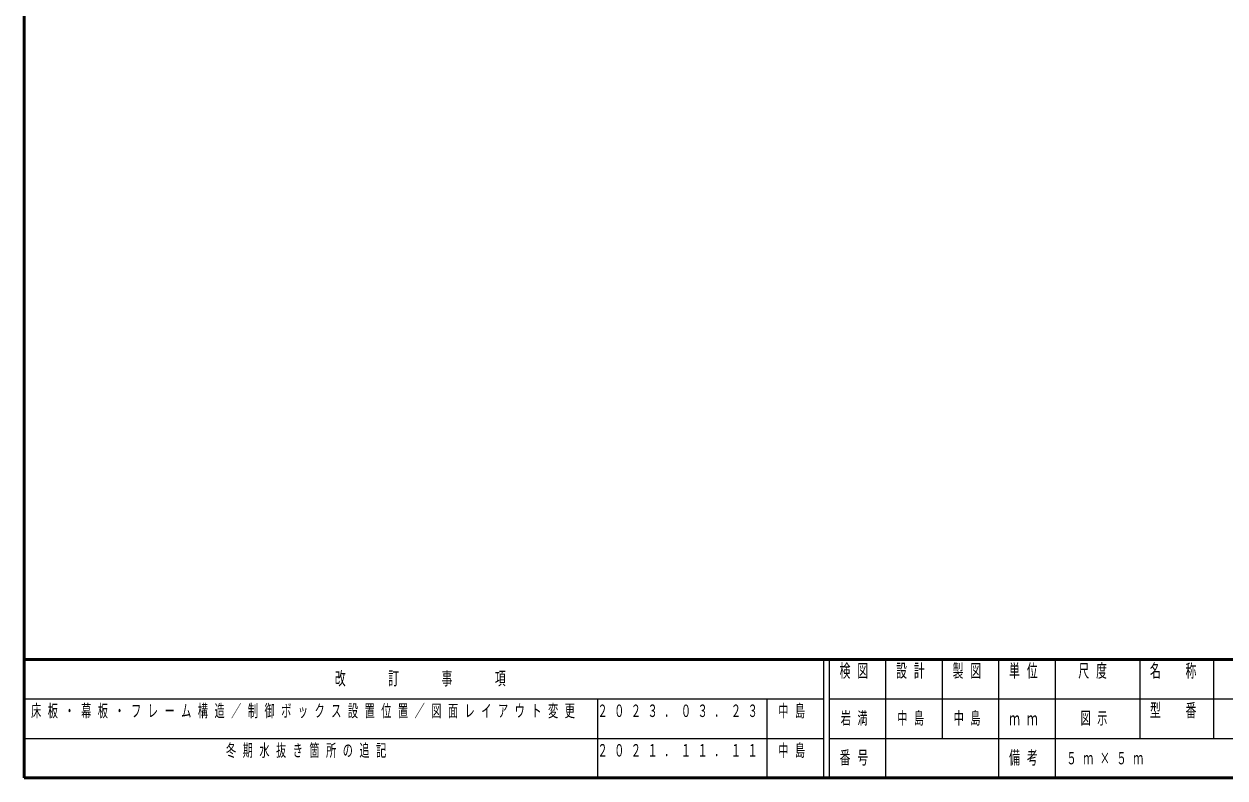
# Model space of a CAD drawing. Units: millimetres on the paper. Extents: x -385 to 15, y -594 to 267.
# Drawn here: x -385 to -172.4, y -297 to -163.5 of the extents above; entities that cross this region are included whole.
import ezdxf

# ---------------------------------------------------------------- set-up
doc = ezdxf.new("R2010")
doc.units = ezdxf.units.MM
doc.layers.add('NAKAMURA図枠', color=7, linetype='Continuous', lineweight=13)
doc.layers.add('図面情報', color=7, linetype='Continuous')
doc.styles.add('ＭＳ ゴシック', font='')
doc.styles.get('ＭＳ ゴシック').set_extended_font_data('MS Gothic')

msp = doc.modelspace()

# ---------------------------------------------------------------- linework, layer by layer
at = {"layer": 'NAKAMURA図枠', "lineweight": 50}
for p, q in [((-385, -30), (-385, -297)), ((-385, -276), (0, -276)), ((-385, -297), (0, -297))]:
    msp.add_line(p, q, dxfattribs=at)
at = {"layer": 'NAKAMURA図枠', "color": 211, "lineweight": 25}
for p, q in [((-243.5, -276), (-243.5, -297)), ((-242.5, -276), (-242.5, -297)), ((-232.5, -276), (-232.5, -290)), ((-222.5, -276), (-222.5, -290)), ((-212.5, -276), (-212.5, -297)), ((-202.5, -276), (-202.5, -290)), ((-187.5, -276), (-187.5, -290)), ((-187.5, -283), (-70, -283)), ((-242.5, -290), (0, -290))]:
    msp.add_line(p, q, dxfattribs=at)
at = {"layer": 'NAKAMURA図枠'}
for p, q in [((-174.5, -276), (-174.5, -290)), ((-385, -283), (-243.5, -283)), ((-283.5, -283), (-283.5, -297)), ((-253.5, -283), (-253.5, -297)), ((-242.5, -283), (-187.5, -283)), ((-385, -290), (-243.5, -290)), ((-232.5, -290), (-232.5, -297))]:
    msp.add_line(p, q, dxfattribs=at)
at = {"layer": 'NAKAMURA図枠', "lineweight": 25}
msp.add_line((-202.5, -290), (-202.5, -297), dxfattribs=at)

# ---------------------------------------------------------------- texts
at = {"layer": 'NAKAMURA図枠', "color": 4, "char_height": 2.346, "style": 'ＭＳ ゴシック'}
for s, insert, attachment_point in [('\\T1.64;\\W0.6;改\u3000\u3000訂\u3000\u3000事\u3000\u3000項', (-314.25, -279.5), 5), ('\\T1.64;\\W0.6;検図', (-237.5, -276.833), 2), ('\\T1.64;\\W0.6;設計', (-227.5, -276.833), 2), ('\\T1.64;\\W0.6;製図', (-217.5, -276.833), 2), ('\\T1.64;\\W0.6;単位', (-207.5, -276.833), 2), ('\\T1.64;\\W0.6;尺度', (-195.25, -276.833), 2), ('\\T1.64;\\W0.6;名\u3000称', (-181, -276.833), 2), ('\\T1.64;\\W0.6;型\u3000番', (-181, -283.833), 2), ('\\T1.64;\\W0.6;ｍｍ', (-207.5, -286.5), 5), ('\\T1.64;\\W0.6;番号', (-237.5, -293.5), 5), ('\\T1.64;\\W0.6;備考', (-207.5, -293.5), 5)]:
    msp.add_mtext(s, dxfattribs=dict(at, insert=insert, attachment_point=attachment_point))
at = {"layer": '図面情報', "char_height": 2.199, "style": 'ＭＳ ゴシック'}
for s, insert, attachment_point in [('\\T1.64;\\W0.6;床板・幕板・フレーム構造／制御ボックス設置位置／図面レイアウト変更', (-383.75, -284), 1), ('\\T1.64;\\W0.6;２０２３．０３．２３', (-283.5, -284), 1), ('\\T1.64;\\W0.6;中島', (-251.5, -284), 1), ('\\T1.64;\\W0.6;岩満', (-237.5, -286.5), 5), ('\\T1.64;\\W0.6;中島', (-227.5, -286.5), 5), ('\\T1.64;\\W0.6;中島', (-217.5, -286.5), 5), ('\\T1.64;\\W0.6;図示', (-198, -286.5), 4), ('\\T1.64;\\W0.6;冬期水抜き箇所の追記', (-349.25, -291), 1), ('\\T1.64;\\W0.6;２０２１．１１．１１', (-283.5, -291), 1), ('\\T1.64;\\W0.6;中島', (-251.5, -291), 1), ('\\T1.64;\\W0.6;５ｍ×５ｍ', (-200.5, -293.5), 4)]:
    msp.add_mtext(s, dxfattribs=dict(at, insert=insert, attachment_point=attachment_point))

doc.saveas('drawing.dxf')
